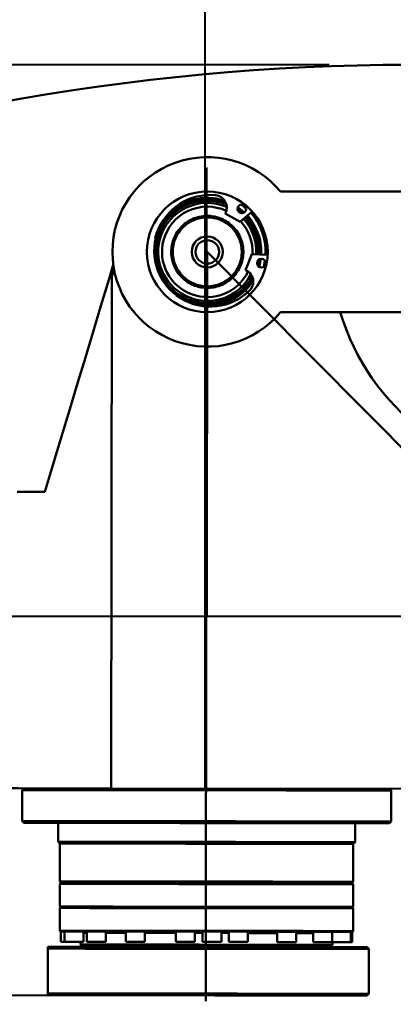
# Model space of a CAD drawing. Header units: millimetres. Extents: x 8 to 22425, y -1213 to 4973.
# Drawn here: x 16973.2 to 17081.5, y 4076.1 to 4361.2 of the extents above; entities that cross this region are included whole.
import ezdxf

# ---------------------------------------------------------------- set-up
doc = ezdxf.new("R2010")
doc.units = ezdxf.units.MM
doc.header["$PDSIZE"] = -1
doc.styles.get("Standard").update_dxf_attribs({"font": 'hyswlongfangsong.ttf'})
doc.dimstyles.new('ISO-25', dxfattribs={"dimscale": 25, "dimtxt": 3.5, "dimasz": 1.6, "dimexe": 1.25, "dimexo": 0.625, "dimtad": 1, "dimdec": 0, "dimzin": 9, "dimdsep": 46, "dimtxsty": 'Standard', "dimcen": 2.5, "dimadec": 0, "dimazin": 2, "dimtfac": 1, "dimtdec": 0, "dimtofl": 0, "dimtmove": 0, "dimatfit": 3, "dimfxl": 1, "dimarcsym": 0})

# ---------------------------------------------------------------- blocks, each defined once
blk = doc.blocks.new('*D143')
at = {"color": 0, "lineweight": -2, "transparency": 16777216}
for p, q in [((17027.03, 4137.77), (17027.03, 4456.53)), ((17132.49, 4203.66), (17132.49, 4456.53)), ((16987.03, 4425.28), (16804.3, 4425.28)), ((17172.49, 4425.28), (17212.49, 4425.28))]:
    blk.add_line(p, q, dxfattribs=at)
at = {"color": 0, "transparency": 16777216}
for points in [[(16987.03, 4431.95), (16987.03, 4418.61), (17027.03, 4425.28)], [(17172.49, 4431.95), (17172.49, 4418.61), (17132.49, 4425.28)]]:
    blk.add_solid(points, dxfattribs=at)
at = {"layer": 'Defpoints', "color": 0, "transparency": 16777216}
for p in [(17027.03, 4425.28), (17132.49, 4188.03), (17027.03, 4122.15)]:
    blk.add_point(p, dxfattribs=at)
at = {"color": 0, "transparency": 16777216, "insert": (16875.66, 4484.65), "char_height": 87.5, "attachment_point": 5}
blk.add_mtext('105', dxfattribs=at)
blk = doc.blocks.new('*D144')
at = {"color": 0, "lineweight": -2, "transparency": 16777216}
for p, q in [((16818.47, 4228.03), (16818.47, 4268.03)), ((17116.86, 4188.03), (16787.22, 4188.03)), ((17058.03, 4078.1), (16787.22, 4078.1)), ((16818.47, 4038.1), (16818.47, 3854.26))]:
    blk.add_line(p, q, dxfattribs=at)
at = {"color": 0, "transparency": 16777216}
for points in [[(16811.8, 4228.03), (16825.14, 4228.03), (16818.47, 4188.03)], [(16811.8, 4038.1), (16825.14, 4038.1), (16818.47, 4078.1)]]:
    blk.add_solid(points, dxfattribs=at)
at = {"layer": 'Defpoints', "color": 0, "transparency": 16777216}
for p in [(17132.49, 4188.03), (16818.47, 4078.1), (17073.65, 4078.1)]:
    blk.add_point(p, dxfattribs=at)
at = {"color": 0, "transparency": 16777216, "insert": (16759.09, 3926.18), "char_height": 87.5, "attachment_point": 5, "rotation": 90}
blk.add_mtext('110', dxfattribs=at)
blk = doc.blocks.new('*D176')
at = {"color": 0, "lineweight": -2, "transparency": 16777216}
for p, q in [((17062.93, 4348.11), (16153, 4348.11)), ((16184.25, 2991.03), (16184.25, 4308.11)), ((17673.36, 2951.03), (16153, 2951.03))]:
    blk.add_line(p, q, dxfattribs=at)
at = {"color": 0, "transparency": 16777216}
for points in [[(16177.59, 4308.11), (16190.92, 4308.11), (16184.25, 4348.11)], [(16177.59, 2991.03), (16190.92, 2991.03), (16184.25, 2951.03)]]:
    blk.add_solid(points, dxfattribs=at)
at = {"layer": 'Defpoints', "color": 0, "transparency": 16777216}
for p in [(16184.25, 4348.11), (17078.56, 4348.11), (17688.99, 2951.03)]:
    blk.add_point(p, dxfattribs=at)
at = {"color": 0, "transparency": 16777216, "insert": (16124.88, 3649.57), "char_height": 87.5, "attachment_point": 5, "rotation": 90}
blk.add_mtext('1397', dxfattribs=at)

msp = doc.modelspace()

# ---------------------------------------------------------------- linework, layer by layer
at = {"color": 161, "linetype": 'Continuous', "lineweight": 30, "true_color": 0x67adff}
for p, q in [((17027.41, 4318.37), (17027.15, 4076.49)), ((17117.6, 4311.36), (17048.82, 4311.36)), ((17037.29, 4305.13), (17036.52, 4305.75)), ((17037.16, 4302.53), (17040.56, 4305.62)), ((17032.79, 4304.96), (17037.16, 4302.53)), ((17027.6, 4293.86), (17027.49, 4188.15)), ((17027.6, 4293.86), (17132.49, 4188.03)), ((17132.49, 4188.03), (17027.6, 4293.86)), ((17040.49, 4293.24), (17038.66, 4288.58)), ((17045.08, 4293.01), (17040.49, 4293.24)), ((17042.04, 4290.35), (17042.24, 4291.32)), ((17044.24, 4291.34), (17043.95, 4289.58)), ((16999.14, 4286.03), (17000.36, 4290.1)), ((17000.54, 4288.96), (16999.9, 4286.83)), ((16999.74, 4138.18), (16999.9, 4286.83)), ((17117.6, 4276.36), (17048.82, 4276.36)), ((17027.49, 4188.15), (17132.49, 4188.03)), ((16973.93, 4137.7), (16973.92, 4128.7)), ((16974.43, 4138.2), (16973.93, 4137.7)), ((17086.14, 4138.08), (16999.74, 4138.18)), ((17080.93, 4137.59), (17080.43, 4138.09)), ((17080.92, 4128.59), (17080.93, 4137.59)), ((16973.92, 4128.7), (16974.42, 4128.2)), ((17080.42, 4128.09), (17080.92, 4128.59)), ((16984.42, 4128.19), (16984.42, 4122.69)), ((17070.42, 4122.6), (17070.42, 4128.1)), ((16984.42, 4122.69), (16984.92, 4122.19)), ((16984.92, 4122.19), (16984.91, 4111.19)), ((17069.91, 4111.1), (17069.92, 4122.1)), ((17069.92, 4122.1), (17070.42, 4122.6)), ((16984.91, 4110.49), (16984.9, 4103.89)), ((16984.91, 4111.19), (16985.41, 4110.69)), ((16985.11, 4110.69), (16984.91, 4110.49)), ((17069.41, 4110.6), (17069.91, 4111.1)), ((17069.9, 4110.4), (17069.71, 4110.6)), ((17069.9, 4103.8), (17069.9, 4110.4)), ((16984.9, 4103.49), (16984.89, 4096.89)), ((16984.9, 4103.89), (16985.1, 4103.69)), ((16985.1, 4103.69), (16984.9, 4103.49)), ((17069.7, 4103.6), (17069.9, 4103.8)), ((17069.9, 4103.4), (17069.7, 4103.6)), ((17069.89, 4096.8), (17069.9, 4103.4)), ((16984.89, 4096.89), (16985.09, 4096.69)), ((16985.17, 4096.69), (16985.17, 4093.69)), ((16986.23, 4096.69), (16986.23, 4093.69)), ((16991.73, 4093.68), (16991.73, 4096.68)), ((16992.68, 4096.68), (16992.68, 4093.68)), ((16998.18, 4093.68), (16998.18, 4096.68)), ((17004, 4096.67), (17004, 4093.67)), ((17009.5, 4093.67), (17009.5, 4096.67)), ((17018.46, 4096.66), (17018.46, 4093.66)), ((17023.96, 4093.65), (17023.96, 4096.65)), ((17026.19, 4096.65), (17026.19, 4093.65)), ((17031.69, 4093.64), (17031.69, 4096.64)), ((17033.86, 4096.64), (17033.86, 4093.64)), ((17039.36, 4093.63), (17039.36, 4096.63)), ((17047.86, 4096.62), (17047.85, 4093.62)), ((17053.35, 4093.62), (17053.36, 4096.62)), ((17058.32, 4096.61), (17058.32, 4093.61)), ((17063.82, 4093.61), (17063.82, 4096.61)), ((17069.15, 4093.6), (17069.15, 4096.6)), ((17069.61, 4093.6), (17069.61, 4096.6)), ((17069.69, 4096.6), (17069.89, 4096.8)), ((16981.38, 4091.7), (16981.37, 4078.7)), ((16981.38, 4091.7), (16981.39, 4092.2)), ((16990.89, 4093.69), (16990.89, 4092.89)), ((16990.89, 4092.89), (16991.09, 4092.69)), ((16998.39, 4092.68), (16998.39, 4092.18)), ((17056.39, 4092.12), (17056.39, 4092.61)), ((17063.69, 4092.61), (17063.89, 4092.81)), ((17063.89, 4092.81), (17063.89, 4093.61)), ((17074.38, 4091.6), (17073.89, 4092.1)), ((17074.37, 4078.6), (17074.38, 4091.6)), ((16981.37, 4078.2), (16981.37, 4078.7)), ((17073.87, 4078.1), (17074.37, 4078.6))]:
    msp.add_line(p, q, dxfattribs=at)
at = {"color": 161, "linetype": 'Continuous', "lineweight": 30, "true_color": 0x67adff, "flags": 128}
for points in [[(17036.4, 4306.56), (17037.32, 4305.87), (17038.12, 4305.18)], [(17036.41, 4306.04), (17037.06, 4305.55), (17037.61, 4305.08)], [(17042.46, 4291.55), (17042.39, 4291.14), (17042.14, 4290.05)], [(17042.91, 4291.8), (17042.8, 4291.06), (17042.46, 4289.64)], [(16999.14, 4286.03), (16996.79, 4278.22), (16994.5, 4270.62), (16992.28, 4263.24), (16990.13, 4256.1), (16988.05, 4249.19), (16986.05, 4242.54), (16984.13, 4236.15), (16982.28, 4230.04), (16980.53, 4224.2)], [(16980.53, 4224.2), (16979.38, 4224.2), (16978.27, 4224.2), (16977.2, 4224.2), (16976.18, 4224.2), (16975.2, 4224.2), (16974.26, 4224.2), (16973.37, 4224.2), (16972.53, 4224.21)], [(16965.43, 4138.21), (16965.48, 4138.21), (16965.83, 4138.21), (16966.54, 4138.21), (16967.6, 4138.21), (16969, 4138.21), (16970.74, 4138.21), (16972.81, 4138.21), (16975.19, 4138.2), (16977.89, 4138.2), (16980.88, 4138.2), (16984.16, 4138.19), (16987.7, 4138.19), (16991.49, 4138.19), (16995.51, 4138.18), (16999.74, 4138.18)], [(16973.93, 4137.7), (16974.02, 4137.7), (16974.45, 4137.7), (16975.23, 4137.7), (16976.35, 4137.7), (16977.82, 4137.7), (16979.62, 4137.7), (16981.73, 4137.7), (16984.15, 4137.69)], [(16984.15, 4137.69), (16986.86, 4137.69), (16989.84, 4137.69), (16993.06, 4137.68), (16996.52, 4137.68), (17000.18, 4137.68), (17004.03, 4137.67), (17008.02, 4137.67), (17012.15, 4137.66), (17016.38, 4137.66), (17020.69, 4137.65), (17025.03, 4137.65), (17029.4, 4137.64), (17033.75, 4137.64), (17038.06, 4137.63), (17042.3, 4137.63), (17046.44, 4137.63), (17050.45, 4137.62), (17054.31, 4137.62), (17057.99, 4137.61), (17061.47, 4137.61), (17064.72, 4137.61), (17067.72, 4137.6), (17070.46, 4137.6), (17072.91, 4137.6), (17075.05, 4137.59), (17076.88, 4137.59), (17078.38, 4137.59), (17079.54, 4137.59), (17080.36, 4137.59), (17080.82, 4137.59), (17080.93, 4137.59)], [(17080.92, 4128.59), (17080.91, 4128.59), (17080.62, 4128.59), (17079.99, 4128.59), (17079, 4128.59), (17077.66, 4128.59), (17076, 4128.59), (17074.01, 4128.6), (17071.71, 4128.6), (17069.12, 4128.6), (17066.24, 4128.6), (17063.11, 4128.61), (17059.75, 4128.61), (17056.17, 4128.62), (17052.39, 4128.62), (17048.45, 4128.62), (17044.37, 4128.63), (17040.18, 4128.63), (17035.9, 4128.64), (17031.57, 4128.64), (17027.21, 4128.65), (17022.85, 4128.65), (17018.52, 4128.66), (17014.25, 4128.66), (17010.06, 4128.67), (17006, 4128.67), (17002.07, 4128.67), (16998.32, 4128.68), (16994.75, 4128.68), (16991.41, 4128.69), (16988.31, 4128.69), (16985.46, 4128.69), (16982.9, 4128.69), (16980.63, 4128.7), (16978.67, 4128.7), (16977.04, 4128.7), (16975.74, 4128.7), (16974.78, 4128.7), (16974.18, 4128.7), (16973.93, 4128.7), (16973.92, 4128.7)], [(17080.42, 4128.09), (17080.42, 4128.09), (17080.23, 4128.09), (17079.68, 4128.09), (17078.79, 4128.09), (17077.56, 4128.09), (17075.99, 4128.09), (17074.1, 4128.1), (17071.89, 4128.1), (17069.39, 4128.1), (17066.62, 4128.1), (17063.58, 4128.11), (17060.3, 4128.11), (17056.8, 4128.11), (17053.11, 4128.12), (17049.24, 4128.12), (17045.23, 4128.13), (17041.11, 4128.13), (17036.89, 4128.14), (17032.61, 4128.14), (17028.29, 4128.15), (17023.97, 4128.15), (17019.67, 4128.15), (17015.42, 4128.16), (17011.25, 4128.16), (17007.19, 4128.17), (17003.27, 4128.17), (16999.5, 4128.18), (16995.92, 4128.18), (16992.55, 4128.18), (16989.42, 4128.19), (16986.53, 4128.19), (16983.92, 4128.19), (16981.6, 4128.2), (16979.58, 4128.2), (16977.88, 4128.2), (16976.51, 4128.2), (16975.48, 4128.2), (16974.79, 4128.2), (16974.46, 4128.2), (16974.42, 4128.2)], [(17070.42, 4122.6), (17070.42, 4122.6), (17070.2, 4122.6), (17069.63, 4122.6), (17068.72, 4122.6), (17067.46, 4122.6), (17065.86, 4122.6), (17063.95, 4122.61), (17061.74, 4122.61), (17059.24, 4122.61), (17056.48, 4122.61), (17053.48, 4122.62), (17050.26, 4122.62), (17046.85, 4122.63), (17043.28, 4122.63), (17039.58, 4122.63), (17035.78, 4122.64), (17031.91, 4122.64), (17028.01, 4122.65), (17024.09, 4122.65), (17020.21, 4122.65), (17016.38, 4122.66), (17012.65, 4122.66), (17009.04, 4122.67), (17005.58, 4122.67), (17002.3, 4122.67), (16999.23, 4122.68), (16996.4, 4122.68), (16993.82, 4122.68), (16991.52, 4122.69), (16989.51, 4122.69), (16987.82, 4122.69), (16986.46, 4122.69), (16985.44, 4122.69), (16984.77, 4122.69), (16984.45, 4122.69), (16984.42, 4122.69)], [(17069.92, 4122.1), (17069.79, 4122.1), (17069.32, 4122.1), (17068.49, 4122.1), (17067.33, 4122.1), (17065.84, 4122.1), (17064.03, 4122.11), (17061.91, 4122.11), (17059.51, 4122.11), (17056.85, 4122.11), (17053.94, 4122.12), (17050.81, 4122.12), (17047.48, 4122.12), (17043.99, 4122.13), (17040.37, 4122.13), (17036.63, 4122.14), (17032.82, 4122.14), (17028.97, 4122.14), (17025.1, 4122.15), (17021.25, 4122.15), (17017.45, 4122.16), (17013.73, 4122.16), (17010.13, 4122.16), (17006.67, 4122.17), (17003.39, 4122.17), (17000.3, 4122.18), (16997.43, 4122.18), (16994.82, 4122.18), (16992.47, 4122.18), (16990.42, 4122.19), (16988.67, 4122.19), (16987.24, 4122.19), (16986.15, 4122.19), (16985.4, 4122.19), (16984.99, 4122.19), (16984.92, 4122.19)], [(17069.91, 4111.1), (17069.9, 4111.1), (17069.69, 4111.1), (17069.13, 4111.1), (17068.22, 4111.1), (17066.98, 4111.1), (17065.4, 4111.11), (17063.52, 4111.11), (17061.33, 4111.11), (17058.86, 4111.11), (17056.13, 4111.12), (17053.16, 4111.12), (17049.98, 4111.12), (17046.61, 4111.13), (17043.09, 4111.13), (17039.43, 4111.13), (17035.67, 4111.14), (17031.85, 4111.14), (17027.99, 4111.15), (17024.12, 4111.15), (17020.28, 4111.15), (17016.5, 4111.16), (17012.81, 4111.16), (17009.24, 4111.17), (17005.82, 4111.17), (17002.58, 4111.17), (16999.55, 4111.18), (16996.74, 4111.18), (16994.2, 4111.18), (16991.92, 4111.18), (16989.94, 4111.19), (16988.27, 4111.19), (16986.93, 4111.19), (16985.92, 4111.19), (16985.25, 4111.19), (16984.93, 4111.19), (16984.91, 4111.19)], [(17052.39, 4110.42), (17049.16, 4110.42), (17045.75, 4110.43), (17042.18, 4110.43), (17038.5, 4110.43), (17034.72, 4110.44), (17030.88, 4110.44), (17027.02, 4110.45), (17023.15, 4110.45), (17019.33, 4110.45), (17015.57, 4110.46), (17011.9, 4110.46), (17008.37, 4110.47), (17004.99, 4110.47), (17001.8, 4110.47), (16998.82, 4110.48), (16996.08, 4110.48), (16993.6, 4110.48), (16991.4, 4110.49), (16989.49, 4110.49), (16987.9, 4110.49), (16986.64, 4110.49), (16985.72, 4110.49), (16985.14, 4110.49), (16984.91, 4110.49), (16984.91, 4110.49)], [(17052.27, 4110.62), (17049.05, 4110.62), (17045.66, 4110.63), (17042.11, 4110.63), (17038.45, 4110.63), (17034.69, 4110.64), (17030.87, 4110.64), (17027.02, 4110.65), (17023.18, 4110.65), (17019.37, 4110.65), (17015.62, 4110.66), (17011.98, 4110.66), (17008.46, 4110.67), (17005.1, 4110.67), (17001.92, 4110.67), (16998.96, 4110.68), (16996.23, 4110.68), (16993.76, 4110.68), (16991.57, 4110.68), (16989.67, 4110.69), (16988.09, 4110.69), (16986.83, 4110.69), (16985.91, 4110.69), (16985.34, 4110.69), (16985.11, 4110.69), (16985.11, 4110.69)], [(17069.71, 4110.6), (17069.68, 4110.6), (17069.39, 4110.6), (17068.74, 4110.6), (17067.75, 4110.6), (17066.43, 4110.6), (17064.78, 4110.61), (17062.83, 4110.61), (17060.58, 4110.61), (17058.06, 4110.61), (17055.28, 4110.62), (17052.27, 4110.62)], [(17069.9, 4110.4), (17069.88, 4110.4), (17069.58, 4110.4), (17068.94, 4110.4), (17067.94, 4110.4), (17066.61, 4110.4), (17064.96, 4110.41), (17063, 4110.41), (17060.74, 4110.41), (17058.2, 4110.41), (17055.41, 4110.42), (17052.39, 4110.42)], [(17069.9, 4103.8), (17069.77, 4103.8), (17069.3, 4103.8), (17068.47, 4103.8), (17067.31, 4103.8), (17065.82, 4103.8), (17064.01, 4103.81), (17061.89, 4103.81), (17059.49, 4103.81), (17056.83, 4103.81), (17053.92, 4103.82), (17050.79, 4103.82), (17047.46, 4103.82), (17043.97, 4103.83), (17040.35, 4103.83), (17036.61, 4103.84), (17032.8, 4103.84), (17028.95, 4103.84), (17025.08, 4103.85), (17021.23, 4103.85), (17017.43, 4103.86), (17013.71, 4103.86), (17010.11, 4103.86), (17006.65, 4103.87), (17003.37, 4103.87), (17000.28, 4103.88), (16997.41, 4103.88), (16994.8, 4103.88), (16992.45, 4103.88), (16990.4, 4103.89), (16988.65, 4103.89), (16987.22, 4103.89), (16986.13, 4103.89), (16985.38, 4103.89), (16984.97, 4103.89), (16984.9, 4103.89)], [(16984.9, 4103.49), (16984.9, 4103.49), (16985.13, 4103.49), (16985.71, 4103.49), (16986.63, 4103.49), (16987.9, 4103.49), (16989.49, 4103.49), (16991.39, 4103.49), (16993.59, 4103.48), (16996.07, 4103.48), (16998.82, 4103.48), (17001.79, 4103.47), (17004.99, 4103.47), (17008.36, 4103.47), (17011.9, 4103.46), (17015.56, 4103.46), (17019.32, 4103.46), (17023.15, 4103.45), (17027.01, 4103.45), (17030.88, 4103.44), (17034.71, 4103.44), (17038.49, 4103.43), (17042.18, 4103.43), (17045.74, 4103.43), (17049.15, 4103.42), (17052.38, 4103.42)], [(16985.1, 4103.69), (16985.1, 4103.69), (16985.33, 4103.69), (16985.91, 4103.69), (16986.83, 4103.69), (16988.08, 4103.69), (16989.66, 4103.69), (16991.56, 4103.68), (16993.75, 4103.68), (16996.22, 4103.68), (16998.95, 4103.68), (17001.92, 4103.67), (17005.09, 4103.67), (17008.45, 4103.67), (17011.97, 4103.66), (17015.61, 4103.66), (17019.36, 4103.65), (17023.17, 4103.65), (17027.01, 4103.65), (17030.86, 4103.64), (17034.68, 4103.64), (17038.44, 4103.63), (17042.11, 4103.63), (17045.65, 4103.63), (17049.05, 4103.62), (17052.26, 4103.62)], [(16985.1, 4103.69), (16985.13, 4103.69), (16985.44, 4103.69), (16986.1, 4103.69), (16987.11, 4103.69), (16988.45, 4103.69), (16990.11, 4103.69), (16992.08, 4103.68), (16994.34, 4103.68), (16996.88, 4103.68), (16999.67, 4103.68), (17002.69, 4103.67), (17005.91, 4103.67), (17009.32, 4103.67), (17012.87, 4103.66), (17016.54, 4103.66), (17020.31, 4103.65), (17024.13, 4103.65), (17027.98, 4103.65), (17031.82, 4103.64), (17035.63, 4103.64), (17039.37, 4103.63), (17043.01, 4103.63), (17046.52, 4103.63), (17049.87, 4103.62), (17053.03, 4103.62), (17055.99, 4103.62), (17058.7, 4103.61), (17061.16, 4103.61), (17063.34, 4103.61), (17065.22, 4103.61), (17066.78, 4103.6), (17068.02, 4103.6), (17068.93, 4103.6), (17069.49, 4103.6), (17069.7, 4103.6), (17069.7, 4103.6)], [(17052.26, 4103.62), (17055.27, 4103.62), (17058.05, 4103.61), (17060.57, 4103.61), (17062.82, 4103.61), (17064.78, 4103.61), (17066.42, 4103.6), (17067.74, 4103.6), (17068.73, 4103.6), (17069.38, 4103.6), (17069.68, 4103.6), (17069.7, 4103.6)], [(17052.38, 4103.42), (17055.4, 4103.42), (17058.19, 4103.41), (17060.73, 4103.41), (17062.99, 4103.41), (17064.95, 4103.41), (17066.61, 4103.4), (17067.94, 4103.4), (17068.93, 4103.4), (17069.58, 4103.4), (17069.88, 4103.4), (17069.9, 4103.4)], [(16984.89, 4096.89), (16984.89, 4096.89), (16985.12, 4096.89), (16985.7, 4096.89), (16986.63, 4096.89), (16987.89, 4096.89), (16989.48, 4096.89), (16991.38, 4096.89), (16993.58, 4096.88), (16996.07, 4096.88), (16998.81, 4096.88), (17001.79, 4096.87), (17004.98, 4096.87), (17008.35, 4096.87), (17011.89, 4096.86), (17015.55, 4096.86), (17019.31, 4096.86), (17023.14, 4096.85), (17027, 4096.85), (17030.87, 4096.84), (17034.71, 4096.84), (17038.48, 4096.83), (17042.17, 4096.83), (17045.73, 4096.83), (17049.14, 4096.82), (17052.37, 4096.82)], [(16985.09, 4096.69), (16985.16, 4096.69), (16985.57, 4096.69), (16986.32, 4096.69), (16987.41, 4096.69), (16988.83, 4096.69), (16990.57, 4096.69), (16992.61, 4096.68), (16994.95, 4096.68), (16997.55, 4096.68), (17000.4, 4096.68), (17003.47, 4096.67), (17006.74, 4096.67), (17010.19, 4096.66), (17013.77, 4096.66), (17017.47, 4096.66), (17021.25, 4096.65), (17025.08, 4096.65), (17028.93, 4096.64), (17032.77, 4096.64), (17036.56, 4096.64), (17040.28, 4096.63), (17043.89, 4096.63), (17047.36, 4096.62), (17050.67, 4096.62), (17053.79, 4096.62), (17056.68, 4096.61), (17059.34, 4096.61), (17061.72, 4096.61), (17063.83, 4096.61), (17065.63, 4096.61), (17067.12, 4096.6), (17068.27, 4096.6), (17069.09, 4096.6), (17069.56, 4096.6), (17069.69, 4096.6)], [(16992.68, 4096.28), (16991.9, 4096.28), (16991.73, 4096.28)], [(17004, 4096.27), (17002.61, 4096.27), (17000.11, 4096.28), (16998.18, 4096.28)], [(17018.46, 4096.26), (17018.17, 4096.26), (17014.76, 4096.26), (17011.46, 4096.26), (17009.5, 4096.27)], [(17026.19, 4096.25), (17025.24, 4096.25), (17023.96, 4096.25)], [(17033.86, 4096.24), (17032.39, 4096.24), (17031.69, 4096.24)], [(17047.86, 4096.22), (17045.85, 4096.23), (17042.67, 4096.23), (17039.36, 4096.23)], [(17052.37, 4096.82), (17055.39, 4096.82), (17058.19, 4096.81), (17060.72, 4096.81), (17062.98, 4096.81), (17064.95, 4096.81), (17066.6, 4096.8), (17067.93, 4096.8), (17068.92, 4096.8), (17069.57, 4096.8), (17069.87, 4096.8), (17069.89, 4096.8)], [(17058.32, 4096.21), (17056.49, 4096.21), (17054.19, 4096.22), (17053.36, 4096.22)], [(17074.38, 4091.6), (17074.21, 4091.6), (17073.69, 4091.6), (17072.82, 4091.6), (17071.61, 4091.6), (17070.07, 4091.6), (17068.22, 4091.6), (17066.06, 4091.6), (17063.62, 4091.61), (17060.9, 4091.61), (17057.93, 4091.61), (17054.74, 4091.62), (17051.34, 4091.62), (17047.77, 4091.62), (17044.04, 4091.63), (17040.19, 4091.63), (17036.24, 4091.64), (17032.23, 4091.64), (17028.18, 4091.65), (17024.13, 4091.65), (17020.1, 4091.65), (17016.12, 4091.66), (17012.23, 4091.66), (17008.45, 4091.67), (17004.81, 4091.67), (17001.34, 4091.67), (16998.07, 4091.68), (16995.01, 4091.68), (16992.19, 4091.68), (16989.64, 4091.69), (16987.36, 4091.69), (16985.39, 4091.69), (16983.73, 4091.69), (16982.39, 4091.69), (16981.38, 4091.7)], [(16981.39, 4092.2), (16982.15, 4092.2), (16983.25, 4092.19), (16984.69, 4092.19), (16986.44, 4092.19), (16988.51, 4092.19), (16990.87, 4092.19), (16993.5, 4092.18), (16996.39, 4092.18), (16999.51, 4092.18), (17002.84, 4092.17), (17006.36, 4092.17), (17010.04, 4092.17), (17013.84, 4092.16), (17017.75, 4092.16), (17021.73, 4092.15), (17025.75, 4092.15), (17029.79, 4092.14), (17033.8, 4092.14), (17037.77, 4092.14), (17041.66, 4092.13), (17045.45, 4092.13), (17049.09, 4092.12), (17052.58, 4092.12), (17055.87, 4092.12), (17058.95, 4092.11), (17061.79, 4092.11), (17064.37, 4092.11), (17066.68, 4092.1), (17068.69, 4092.1), (17070.38, 4092.1), (17071.76, 4092.1), (17072.79, 4092.1), (17073.49, 4092.1), (17073.84, 4092.1), (17073.89, 4092.1)], [(16985.17, 4093.69), (16985.34, 4093.69), (16985.85, 4093.69), (16986.23, 4093.69)], [(16986.23, 4093.69), (16986.4, 4093.69), (16986.91, 4093.69), (16987.71, 4093.69), (16988.67, 4093.69), (16989.68, 4093.69), (16990.59, 4093.69)], [(16990.59, 4093.69), (16991.29, 4093.69), (16991.67, 4093.68), (16991.73, 4093.68)], [(17063.89, 4092.81), (17063.82, 4092.81), (17063.44, 4092.81), (17062.7, 4092.81), (17061.63, 4092.81), (17060.23, 4092.81), (17058.51, 4092.81), (17056.49, 4092.81), (17054.19, 4092.82), (17051.63, 4092.82), (17048.84, 4092.82), (17045.84, 4092.83), (17042.67, 4092.83), (17039.34, 4092.83), (17035.91, 4092.84), (17032.39, 4092.84), (17028.82, 4092.84), (17025.24, 4092.85), (17021.68, 4092.85), (17018.17, 4092.86), (17014.75, 4092.86), (17011.46, 4092.86), (17008.31, 4092.87), (17005.36, 4092.87), (17002.61, 4092.87), (17000.1, 4092.88), (16997.86, 4092.88), (16995.9, 4092.88), (16994.24, 4092.88), (16992.9, 4092.88), (16991.89, 4092.88), (16991.23, 4092.89), (16990.91, 4092.89), (16990.89, 4092.89)], [(17063.69, 4092.61), (17063.52, 4092.61), (17063, 4092.61), (17062.13, 4092.61), (17060.91, 4092.61), (17059.35, 4092.61), (17057.48, 4092.61), (17055.31, 4092.62), (17052.86, 4092.62), (17050.16, 4092.62), (17047.23, 4092.62), (17044.11, 4092.63), (17040.82, 4092.63), (17037.39, 4092.64), (17033.87, 4092.64), (17030.28, 4092.64), (17026.66, 4092.65), (17023.05, 4092.65), (17019.48, 4092.65), (17016, 4092.66), (17012.62, 4092.66), (17009.39, 4092.67), (17006.34, 4092.67), (17003.5, 4092.67), (17000.9, 4092.67), (16998.56, 4092.68), (16996.51, 4092.68), (16994.76, 4092.68), (16993.34, 4092.68), (16992.25, 4092.68), (16991.52, 4092.68), (16991.14, 4092.69), (16991.09, 4092.69)], [(16992.68, 4093.68), (16992.85, 4093.68), (16993.36, 4093.68), (16994.16, 4093.68), (16995.13, 4093.68), (16996.13, 4093.68), (16997.05, 4093.68)], [(16997.05, 4093.68), (16997.74, 4093.68), (16998.12, 4093.68), (16998.18, 4093.68)], [(17004, 4093.67), (17004.17, 4093.67), (17004.68, 4093.67), (17005.48, 4093.67), (17006.44, 4093.67), (17007.45, 4093.67), (17008.36, 4093.67)], [(17008.36, 4093.67), (17009.06, 4093.67), (17009.44, 4093.67), (17009.5, 4093.67)], [(17018.46, 4093.66), (17018.63, 4093.66), (17019.14, 4093.66), (17019.94, 4093.65), (17020.9, 4093.65), (17021.91, 4093.65), (17022.82, 4093.65)], [(17022.82, 4093.65), (17023.52, 4093.65), (17023.9, 4093.65), (17023.96, 4093.65)], [(17026.19, 4093.65), (17026.36, 4093.65), (17026.87, 4093.65), (17027.67, 4093.65), (17028.63, 4093.64), (17029.64, 4093.64), (17030.55, 4093.64)], [(17030.55, 4093.64), (17031.25, 4093.64), (17031.63, 4093.64), (17031.69, 4093.64)], [(17033.86, 4093.64), (17034.03, 4093.64), (17034.54, 4093.64), (17035.34, 4093.64), (17036.3, 4093.64), (17037.31, 4093.64), (17038.22, 4093.63)], [(17038.22, 4093.63), (17038.92, 4093.63), (17039.3, 4093.63), (17039.36, 4093.63)], [(17047.85, 4093.62), (17048.02, 4093.62), (17048.54, 4093.62), (17049.33, 4093.62), (17050.3, 4093.62), (17051.31, 4093.62), (17052.22, 4093.62)], [(17052.22, 4093.62), (17052.92, 4093.62), (17053.3, 4093.62), (17053.35, 4093.62)], [(17058.32, 4093.61), (17058.48, 4093.61), (17059, 4093.61), (17059.8, 4093.61), (17060.76, 4093.61), (17061.77, 4093.61), (17062.68, 4093.61)], [(17062.68, 4093.61), (17063.38, 4093.61), (17063.76, 4093.61), (17063.82, 4093.61)], [(17063.82, 4093.61), (17063.82, 4093.61), (17064.33, 4093.61), (17065.13, 4093.61), (17066.1, 4093.6), (17067.1, 4093.6), (17068.02, 4093.6)], [(17068.02, 4093.6), (17068.71, 4093.6), (17069.09, 4093.6), (17069.15, 4093.6)], [(16981.37, 4078.7), (16982.37, 4078.69), (16983.71, 4078.69), (16985.37, 4078.69), (16987.35, 4078.69), (16989.62, 4078.69), (16992.18, 4078.68), (16995, 4078.68), (16998.05, 4078.68), (17001.33, 4078.67), (17004.8, 4078.67), (17008.44, 4078.67), (17012.22, 4078.66), (17016.11, 4078.66), (17020.09, 4078.65), (17024.12, 4078.65), (17028.17, 4078.65), (17032.22, 4078.64), (17036.23, 4078.64), (17040.18, 4078.63), (17044.03, 4078.63), (17047.76, 4078.62), (17051.33, 4078.62), (17054.73, 4078.62), (17057.92, 4078.61), (17060.89, 4078.61), (17063.6, 4078.61), (17066.05, 4078.6), (17068.21, 4078.6), (17070.06, 4078.6), (17071.6, 4078.6), (17072.8, 4078.6), (17073.67, 4078.6), (17074.2, 4078.6), (17074.37, 4078.6)], [(17073.87, 4078.1), (17073.83, 4078.1), (17073.48, 4078.1), (17072.78, 4078.1), (17071.74, 4078.1), (17070.37, 4078.1), (17068.67, 4078.1), (17066.66, 4078.1), (17064.36, 4078.11), (17061.78, 4078.11), (17058.93, 4078.11), (17055.86, 4078.12), (17052.56, 4078.12), (17049.08, 4078.12), (17045.43, 4078.13), (17041.65, 4078.13), (17037.76, 4078.14), (17033.79, 4078.14), (17029.77, 4078.14), (17025.74, 4078.15), (17021.71, 4078.15), (17017.73, 4078.16), (17013.83, 4078.16), (17010.02, 4078.17), (17006.35, 4078.17), (17002.83, 4078.17), (16999.5, 4078.18), (16996.38, 4078.18), (16993.49, 4078.18), (16990.85, 4078.19), (16988.5, 4078.19), (16986.43, 4078.19), (16984.67, 4078.19), (16983.24, 4078.19), (16982.13, 4078.2), (16981.37, 4078.2)]]:
    msp.add_lwpolyline(points, dxfattribs=at)
at = {"color": 161, "linetype": 'Continuous', "lineweight": 30, "true_color": 0x67adff}
for centre, radius in [((17027.6, 4293.86), 17.5), ((17037.63, 4306.33), 1.25), ((17027.6, 4293.86), 10.15), ((17027.6, 4293.86), 10), ((17027.6, 4293.86), 4.5), ((17027.6, 4293.86), 3.4), ((17043.27, 4290.6), 1.25)]:
    msp.add_circle(centre, radius, dxfattribs=at)
at = {"lineweight": 30}
msp.add_arc((17086.79, 3698.16), 650, 47.43884, 134.01229, dxfattribs=at)
at = {"color": 161, "linetype": 'Continuous', "lineweight": 30, "true_color": 0x67adff}
for centre, radius, start, end in [((17027.6, 4293.86), 27.5, 39.5212, 320.4788), ((17028.45, 4294.17), 16.2, 84.5807, 314.8564), ((17027.6, 4293.86), 15.45, 70.284, 165.1619), ((17027.6, 4293.86), 15.03, 68.7684, 165.1619), ((17027.6, 4293.86), 14.86, 68.2415, 165.1619), ((17029.64, 4306.71), 3.6, 330.9262, 84.5807), ((17027.6, 4293.86), 14.22, 66.6799, 165.1619), ((17027.6, 4293.86), 13.12, 65.1609, 165.1619), ((17027.6, 4293.86), 13.12, 357.2186, 42.2186), ((17027.6, 4293.86), 14.22, 357.2186, 42.2186), ((17027.6, 4293.86), 14.86, 357.2186, 42.2186), ((17027.6, 4293.86), 15.03, 357.2186, 42.2186), ((17027.6, 4293.86), 15.45, 357.2186, 42.2186), ((17027.6, 4293.86), 15.03, 165.1619, 330.6687), ((17027.6, 4293.86), 14.86, 165.1619, 331.1956), ((17027.6, 4293.86), 14.22, 165.1619, 332.7572), ((17027.6, 4293.86), 13.12, 165.1619, 334.2762), ((17037.34, 4285.23), 3.6, 314.8564, 68.5109), ((17027.6, 4293.86), 15.45, 234.1887, 329.1531), ((17131.24, 4295.98), 68, 196.7701, 268.082), ((17069.17, 3894.44), 199.16, 89.8745, 90.0056)]:
    msp.add_arc(centre, radius, start, end, dxfattribs=at)
for points, knots in [([(17012.47, 4297.87), (17012.77, 4298.78), (17013.37, 4300.65), (17014.96, 4303.25), (17017.08, 4305.59), (17019.68, 4307.49), (17022.62, 4308.81), (17025.71, 4309.51), (17028.73, 4309.54), (17031.06, 4309.23), (17032.29, 4308.75), (17032.63, 4308.62)], [0, 0, 0, 0, 0.111601, 0.229893, 0.3531, 0.47892, 0.604742, 0.727949, 0.846238, 0.957842, 1, 1, 1, 1]), ([(17036.45, 4306.72), (17036.6, 4306.64), (17037.27, 4306.26), (17037.8, 4305.69), (17038.22, 4305.26)], [0, 0, 0, 0, 0.227256, 1, 1, 1, 1]), ([(17037.48, 4307.55), (17037.53, 4307.52), (17038.07, 4307.21), (17038.49, 4306.75), (17038.87, 4306.34)], [0, 0, 0, 0, 0.100844, 1, 1, 1, 1]), ([(17017.5, 4296.54), (17017.7, 4297.15), (17018.1, 4298.4), (17019.16, 4300.13), (17020.57, 4301.69), (17022.32, 4302.96), (17024.28, 4303.85), (17026.34, 4304.3), (17028.36, 4304.35), (17030.29, 4304.02), (17032.13, 4303.35), (17033.87, 4302.31), (17035.43, 4300.89), (17036.7, 4299.15), (17037.59, 4297.19), (17038.05, 4295.13), (17038.09, 4293.1), (17037.76, 4291.17), (17037.09, 4289.33), (17036.05, 4287.59), (17034.63, 4286.03), (17032.89, 4284.76), (17030.93, 4283.88), (17028.87, 4283.42), (17026.84, 4283.38), (17024.91, 4283.7), (17023.07, 4284.38), (17021.33, 4285.42), (17019.77, 4286.83), (17018.5, 4288.57), (17017.62, 4290.54), (17017.17, 4292.6), (17017.1, 4294.63), (17017.37, 4295.91), (17017.5, 4296.54)], [0, 0, 0, 0, 0.0291284, 0.0600023, 0.0921601, 0.1249994, 0.157839, 0.1899965, 0.2208707, 0.2499998, 0.2791285, 0.310002, 0.3421598, 0.3749996, 0.4078388, 0.4399965, 0.4708707, 0.4999999, 0.5291283, 0.5600023, 0.5921601, 0.6250004, 0.6578392, 0.6899971, 0.7208713, 0.7499995, 0.779129, 0.8100026, 0.8421603, 0.8749997, 0.9078392, 0.9399967, 0.9708709, 1, 1, 1, 1]), ([(17039.19, 4304.37), (17039.2, 4304.36), (17040.02, 4303.63), (17041.2, 4301.75), (17042.55, 4298.85), (17043.24, 4295.9), (17043.21, 4293.97), (17043.2, 4293.11)], [0, 0, 0, 0, 0.005203, 0.267971, 0.530747, 0.788055, 1, 1, 1, 1]), ([(17040.11, 4305.21), (17040.13, 4305.2), (17041.01, 4304.4), (17042.29, 4302.38), (17043.75, 4299.25), (17044.49, 4296.06), (17044.46, 4293.98), (17044.44, 4293.04)], [0, 0, 0, 0, 0.0052038, 0.2679746, 0.5307432, 0.7880451, 1, 1, 1, 1]), ([(17043.06, 4291.82), (17043, 4291.15), (17042.93, 4290.38), (17042.66, 4289.66), (17042.62, 4289.56)], [0, 0, 0, 0, 0.8624188, 1, 1, 1, 1]), ([(16999.9, 4286.83), (16999.9, 4286.92), (16999.9, 4287.05), (16999.88, 4287.21), (16999.85, 4287.29), (16999.83, 4287.33), (16999.81, 4287.36), (16999.78, 4287.37), (16999.75, 4287.37), (16999.71, 4287.35), (16999.63, 4287.27), (16999.39, 4286.84), (16999.25, 4286.39), (16999.14, 4286.03)], [0, 0, 0, 0, 0.115831, 0.189515, 0.21421, 0.239052, 0.253362, 0.267783, 0.280441, 0.299176, 0.335099, 0.462348, 1, 1, 1, 1]), ([(17040.85, 4285.66), (17040.64, 4285.29), (17039.91, 4284), (17038.11, 4282.15), (17035.53, 4280.23), (17032.58, 4278.91), (17029.5, 4278.25), (17026.99, 4278.12), (17025.57, 4278.39), (17025.15, 4278.47)], [0, 0, 0, 0, 0.069551, 0.241608, 0.41731, 0.593017, 0.765071, 0.930258, 1, 1, 1, 1])]:
    msp.add_open_spline(points, degree=3, knots=knots, dxfattribs=at)

# ---------------------------------------------------------------- dimensions: what is measured, and where the dimension line sits
dim = msp.add_linear_dim(base=(17027.03, 4425.28), p1=(17132.49, 4188.03), p2=(17027.03, 4122.15), dimstyle='ISO-25')
dim.commit()
dim.dimension.update_dxf_attribs({"geometry": '*D143', "text_midpoint": (16875.66, 4484.65)})
for base, p1, p2, picture, middle in [((16184.25, 4348.11), (17688.99, 2951.03), (17078.56, 4348.11), '*D176', (16124.88, 3649.57)), ((16818.47, 4078.1), (17132.49, 4188.03), (17073.65, 4078.1), '*D144', (16759.09, 3926.18))]:
    dim = msp.add_linear_dim(base=base, p1=p1, p2=p2, angle=90, dimstyle='ISO-25')
    dim.commit()
    dim.dimension.update_dxf_attribs({"geometry": picture, "text_midpoint": middle})

doc.saveas('drawing.dxf')
